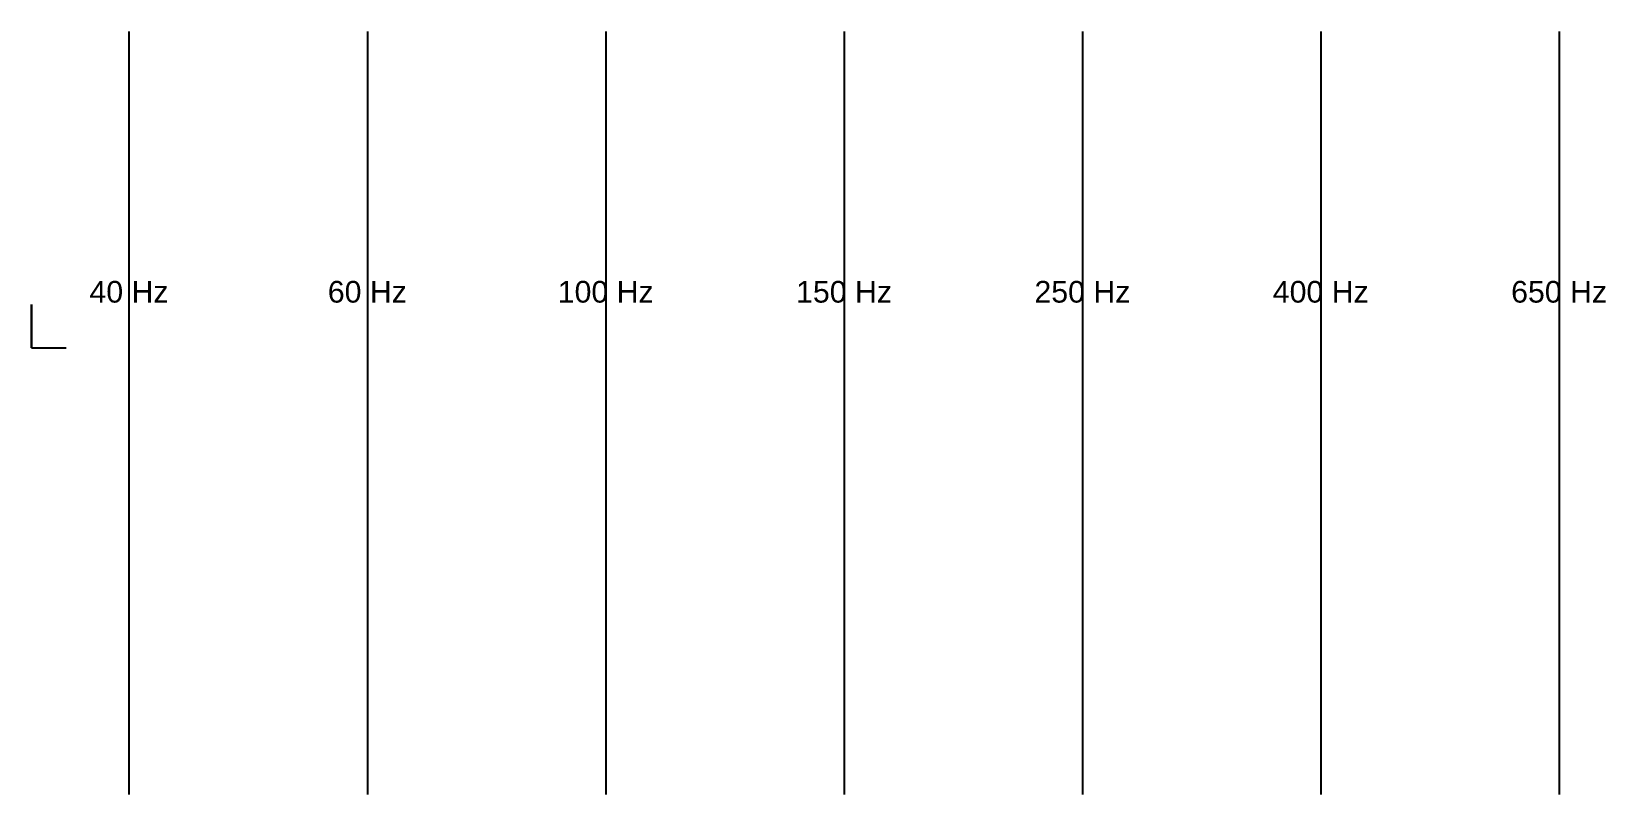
# Model space of a CAD drawing. Header units: inches. Extents: x 41 to 405, y 7 to 183.
import ezdxf

# ---------------------------------------------------------------- set-up
doc = ezdxf.new("R2010")
doc.units = ezdxf.units.IN
doc.header["$MEASUREMENT"] = 0
doc.layers.add('Graveren', color=21, linetype='Continuous')
doc.layers.add('hulp', color=210, linetype='Continuous')
doc.styles.get("Standard").update_dxf_attribs({"font": 'arial.ttf'})

msp = doc.modelspace()

# ---------------------------------------------------------------- linework, layer by layer
at = {"layer": 'hulp'}
for p, q in [((63.92, 182.91), (63.92, 6.91)), ((118.92, 182.91), (118.92, 6.91)), ((173.92, 182.91), (173.92, 6.91)), ((228.92, 182.91), (228.92, 6.91)), ((283.92, 182.91), (283.92, 6.91)), ((338.92, 182.91), (338.92, 6.91)), ((393.92, 182.91), (393.92, 6.91)), ((41.42, 109.91), (41.42, 119.91)), ((41.42, 119.91), (41.42, 109.91)), ((41.42, 109.91), (49.42, 109.91))]:
    msp.add_line(p, q, dxfattribs=at)

# ---------------------------------------------------------------- texts
at = {"layer": 'Graveren', "char_height": 5, "attachment_point": 8}
for s, heights, insert in [('40 Hz', [0], (63.92, 120.3)), ('60 Hz', [0], (118.92, 120.3)), ('100 Hz', [0], (173.92, 120.3)), ('150 Hz', [0], (228.92, 120.3)), ('250 Hz', [0], (283.92, 120.3)), ('400 Hz', [5.11], (338.92, 120.3)), ('650 Hz', [0], (393.92, 120.3))]:
    msp.add_mtext_dynamic_manual_height_columns(s, width=30, gutter_width=25, heights=heights, dxfattribs=dict(at, insert=insert))

doc.saveas('drawing.dxf')
